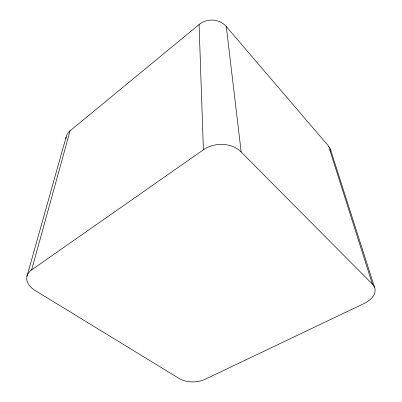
<?xml version="1.0" encoding="UTF-8"?>
<svg xmlns="http://www.w3.org/2000/svg" width="402" height="402" viewBox="0 0 402 402"><rect width="100%" height="100%" fill="white"/><g stroke="black" fill="none" stroke-linecap="round" stroke-linejoin="round"><path stroke-width="0.6" d="M328.56 146.097L372.453 284.189A21.733 13.281 -11.6 0 1 364.137 303.5L204.879 379.403A18.336 10.171 -0.9 0 1 179.408 378.659L35.18 290.51A22.638 14.276 9.6 0 1 31.647 269.888L70.054 130.841L199.075 24.572A19.06 17.984 -9.9 0 1 226.281 26.557L328.56 146.097A16.598 12.774 -16.8 0 1 330.901 151.182M26.949 276.345L66.179 136.876M31.647 269.888L203.402 149.8A26.316 20.924 -4.4 0 1 241.165 151.976L372.453 284.189M330.323 149.016L374.518 287.239M226.281 26.557L241.165 151.976M199.075 24.572L203.402 149.8M65.908 138.63A17.135 13.477 15.7 0 1 70.054 130.841"/></g></svg>
